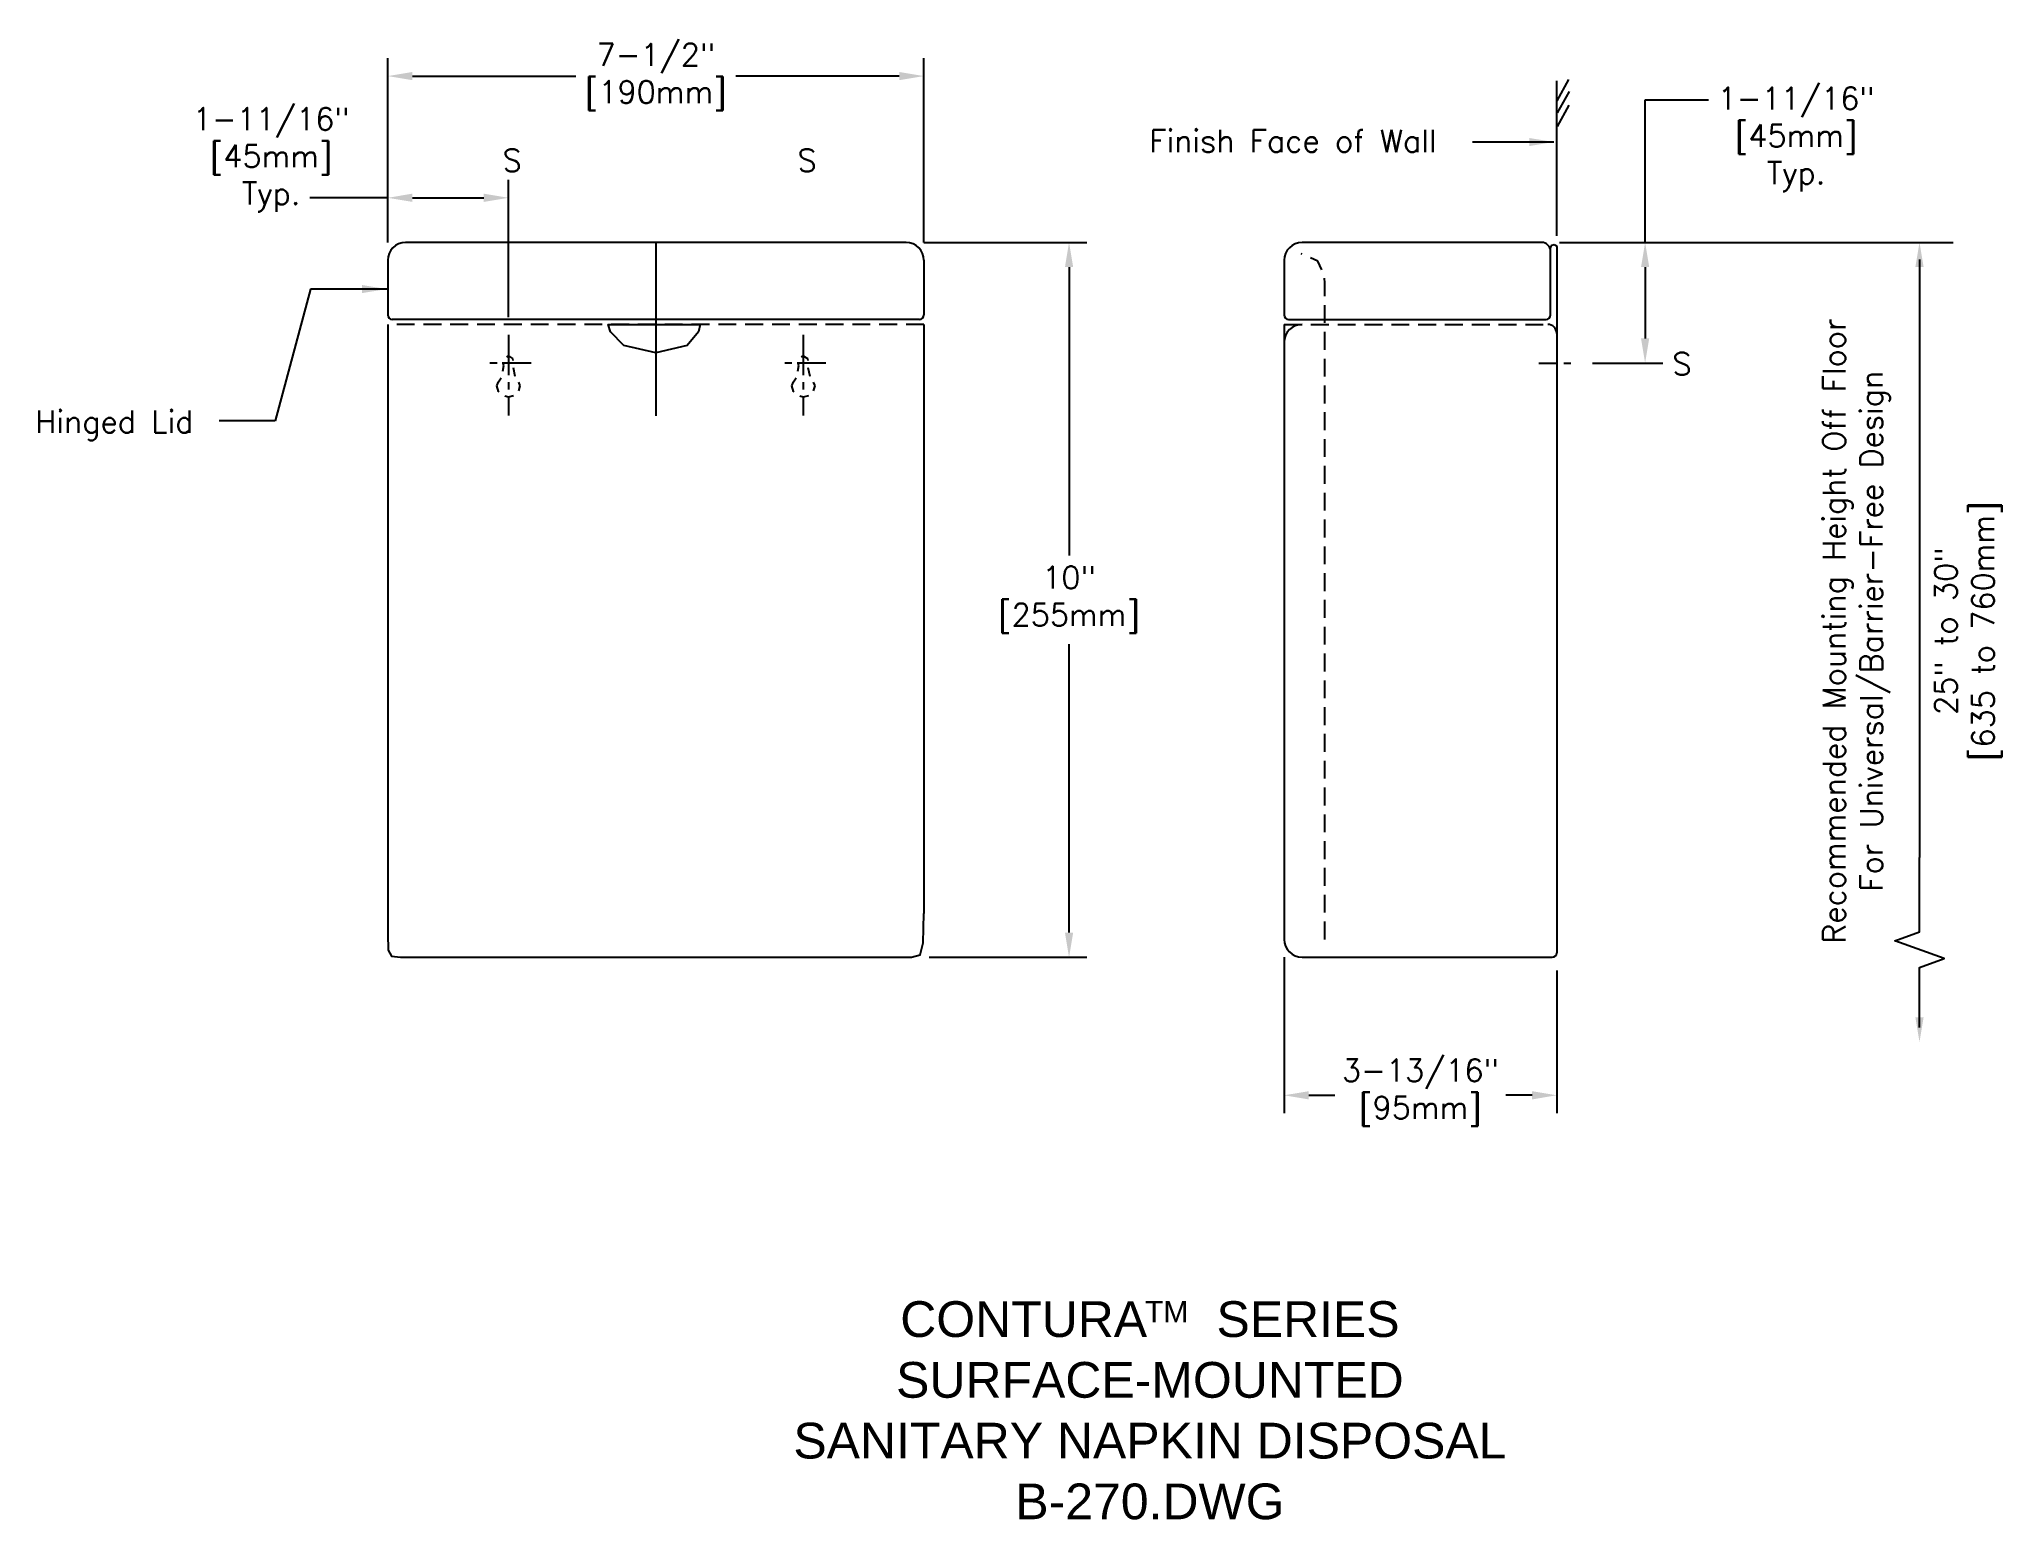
# Model space of a CAD drawing. Extents: x 2.2 to 29.7, y 0.2 to 20.9.
import ezdxf
from ezdxf.enums import TextEntityAlignment as Align

# ---------------------------------------------------------------- set-up
doc = ezdxf.new("R2010")
doc.units = 0
doc.header["$MEASUREMENT"] = 0
doc.header["$PDMODE"] = 35
doc.header["$PDSIZE"] = 1
doc.linetypes.add('CENTER2', pattern=[1.125, 0.75, -0.125, 0.125, -0.125])
doc.linetypes.add('HIDDEN', pattern=[0.375, 0.25, -0.125])
doc.layers.get('0').update_dxf_attribs({"linetype": 'CONTINUOUS'})
doc.layers.get('DEFPOINTS').update_dxf_attribs({"linetype": 'CONTINUOUS'})
for name, color, linetype in [('DETAIL', 4, 'CONTINUOUS'), ('DIM', 1, 'CONTINUOUS'), ('TEXT', 2, 'CONTINUOUS')]:
    doc.layers.add(name, color=color, linetype=linetype)
doc.styles.add('ARIAL_5', font='arial.ttf', dxfattribs={"height": 5})
doc.styles.add('DIM_S_7', font='simplex.shx', dxfattribs={"height": 0.3125})
doc.dimstyles.new('DIM_S_7', dxfattribs={"dimtxt": 0.12, "dimasz": 0.34375, "dimexe": 0.25, "dimexo": 0.25, "dimgap": 0.09375, "dimtad": 1, "dimtih": 1, "dimtoh": 1, "dimdec": 4, "dimrnd": 0.0625, "dimzin": 0, "dimtxsty": 'DIM_S_7', "dimcen": 0.09375, "dimaunit": 1, "dimazin": 3, "dimtfac": 1, "dimtdec": 4, "dimtofl": 0, "dimtmove": 0, "dimatfit": 3, "dimtolj": 1, "dimtzin": 0})

# ---------------------------------------------------------------- blocks, each defined once
blk = doc.blocks.new('*D0')
at = {"color": 0, "linetype": 'BYBLOCK'}
for p, q in [((8.081, 18.05), (8.081, 20.627)), ((15.581, 18.05), (15.581, 20.627)), ((8.425, 20.377), (10.71, 20.377)), ((15.237, 20.377), (12.952, 20.377))]:
    blk.add_line(p, q, dxfattribs=at)
for points in [[(8.425, 20.434), (8.425, 20.32), (8.081, 20.377)], [(15.237, 20.434), (15.237, 20.32), (15.581, 20.377)]]:
    blk.add_solid(points, dxfattribs=at)
at = {"layer": 'DEFPOINTS', "color": 0, "linetype": 'BYBLOCK'}
for p in [(15.581, 20.377), (8.081, 17.8), (15.581, 17.8)]:
    blk.add_point(p, dxfattribs=at)
at = {"color": 0, "linetype": 'BYBLOCK', "insert": (11.831, 20.364), "char_height": 0.3125, "attachment_point": 5, "style": 'DIM_S_7'}
blk.add_mtext('\\A1;7-1/2"\\P[190mm]', dxfattribs=at)
blk = doc.blocks.new('*D1')
at = {"color": 0, "linetype": 'BYBLOCK'}
for p, q in [((15.581, 18.05), (17.861, 18.05)), ((17.611, 17.706), (17.611, 13.672)), ((17.611, 8.393), (17.611, 12.428)), ((15.656, 8.05), (17.861, 8.05))]:
    blk.add_line(p, q, dxfattribs=at)
for points in [[(17.554, 17.706), (17.669, 17.706), (17.611, 18.05)], [(17.554, 8.393), (17.669, 8.393), (17.611, 8.05)]]:
    blk.add_solid(points, dxfattribs=at)
at = {"layer": 'DEFPOINTS', "color": 0, "linetype": 'BYBLOCK'}
for p in [(15.331, 18.05), (15.406, 8.05), (17.611, 8.05)]:
    blk.add_point(p, dxfattribs=at)
at = {"color": 0, "linetype": 'BYBLOCK', "insert": (17.611, 13.05), "char_height": 0.3125, "attachment_point": 5, "style": 'DIM_S_7'}
blk.add_mtext('\\A1;10"\\P[255mm]', dxfattribs=at)
blk = doc.blocks.new('*D2')
at = {"color": 0, "linetype": 'BYBLOCK'}
for p, q in [((8.081, 18.05), (8.081, 18.924)), ((8.425, 18.674), (9.425, 18.674)), ((9.769, 17.006), (9.769, 18.924))]:
    blk.add_line(p, q, dxfattribs=at)
for points in [[(8.425, 18.732), (8.425, 18.617), (8.081, 18.674)], [(9.425, 18.732), (9.425, 18.617), (9.769, 18.674)]]:
    blk.add_solid(points, dxfattribs=at)
at = {"layer": 'DEFPOINTS', "color": 0, "linetype": 'BYBLOCK'}
for p in [(9.769, 18.674), (8.081, 17.8), (9.769, 16.756)]:
    blk.add_point(p, dxfattribs=at)
at = {"color": 0, "linetype": 'BYBLOCK', "insert": (6.451, 19.205), "char_height": 0.3125, "attachment_point": 5, "style": 'DIM_S_7'}
blk.add_mtext('\\A1;1-11/16"\\P[45mm]\\PTyp.', dxfattribs=at)
blk = doc.blocks.new('*D3')
at = {"color": 0, "linetype": 'BYBLOCK'}
for p, q in [((19.624, 8.05), (19.624, 5.868)), ((23.436, 7.862), (23.436, 5.868)), ((19.967, 6.118), (20.335, 6.118)), ((23.092, 6.118), (22.725, 6.118))]:
    blk.add_line(p, q, dxfattribs=at)
for points in [[(19.967, 6.175), (19.967, 6.06), (19.624, 6.118)], [(23.092, 6.175), (23.092, 6.06), (23.436, 6.118)]]:
    blk.add_solid(points, dxfattribs=at)
at = {"layer": 'DEFPOINTS', "color": 0, "linetype": 'BYBLOCK'}
for p in [(19.624, 8.3), (23.436, 8.112), (23.436, 6.118)]:
    blk.add_point(p, dxfattribs=at)
at = {"color": 0, "linetype": 'BYBLOCK', "insert": (21.53, 6.155), "char_height": 0.3125, "attachment_point": 5, "style": 'DIM_S_7'}
blk.add_mtext('\\A1;3-13/16"\\P[95mm]', dxfattribs=at)
blk = doc.blocks.new('*D4')
at = {"color": 0, "linetype": 'BYBLOCK'}
for p, q in [((23.476, 18.05), (24.923, 18.05)), ((24.673, 17.706), (24.673, 16.706)), ((23.936, 16.362), (24.923, 16.362))]:
    blk.add_line(p, q, dxfattribs=at)
for points in [[(24.616, 17.706), (24.73, 17.706), (24.673, 18.05)], [(24.616, 16.706), (24.73, 16.706), (24.673, 16.362)]]:
    blk.add_solid(points, dxfattribs=at)
at = {"layer": 'DEFPOINTS', "color": 0, "linetype": 'BYBLOCK'}
for p in [(23.226, 18.05), (23.686, 16.362), (24.673, 16.362)]:
    blk.add_point(p, dxfattribs=at)
at = {"color": 0, "linetype": 'BYBLOCK', "insert": (26.786, 19.492), "char_height": 0.3125, "attachment_point": 5, "style": 'DIM_S_7'}
blk.add_mtext('\\A1;1-11/16"\\P[45mm]\\PTyp.', dxfattribs=at)

msp = doc.modelspace()

# ---------------------------------------------------------------- linework, layer by layer
at = {"layer": 'DETAIL', "linetype": 'CONTINUOUS'}
for p, q in [((14.33501, 18.0496), (7.33501, 18.0496)), ((10.83501, 18.0496), (10.83501, 15.62314)), ((23.43609, 17.97193), (23.43609, 8.11221)), ((7.08501, 17.7996), (7.08501, 17.03555)), ((14.58501, 17.7996), (14.58501, 17.03555)), ((19.62359, 17.7996), (19.62359, 17.03555)), ((7.08501, 16.90269), (7.08501, 8.3749)), ((14.52251, 16.97305), (7.14751, 16.97305)), ((14.58501, 16.90269), (14.58501, 8.65965)), ((19.62359, 16.90269), (19.62359, 8.29971)), ((7.26565, 8.04971), (14.41032, 8.04971)), ((19.87359, 8.04971), (23.37359, 8.04971))]:
    msp.add_line(p, q, dxfattribs=at)
at = {"layer": 'DETAIL', "linetype": 'HIDDEN'}
for p, q in [((14.58501, 16.90269), (7.08501, 16.90269)), ((19.62359, 16.90269), (23.31109, 16.90269))]:
    msp.add_line(p, q, dxfattribs=at)
at = {"layer": 'DETAIL', "linetype": 'CENTER2', "ltscale": 0.75}
for p, q in [((8.77251, 16.7559), (8.77251, 15.6262)), ((12.89751, 16.7559), (12.89751, 15.6262))]:
    msp.add_line(p, q, dxfattribs=at)
at = {"layer": 'DETAIL', "linetype": 'CENTER2', "ltscale": 0.5}
for p, q in [((9.08936, 16.3621), (8.4463, 16.3621)), ((13.21436, 16.3621), (12.5713, 16.3621))]:
    msp.add_line(p, q, dxfattribs=at)
at = {"layer": 'DETAIL', "linetype": 'CENTER2', "ltscale": 0.333333}
msp.add_line((23.18609, 16.3621), (23.68609, 16.3621), dxfattribs=at)
at = {"layer": 'DETAIL', "linetype": 'CONTINUOUS'}
for points in [[(23.60328, 20.33008), (23.43609, 20.03141)], [(23.43609, 18.14349), (23.43609, 20.31216)], [(23.61073, 20.15983), (23.44354, 19.86116)], [(23.60779, 19.97015), (23.44054, 19.67149)], [(23.34737, 17.95438), (23.35381, 17.98583), (23.36761, 18.01068), (23.40026, 18.02123)], [(23.40026, 18.02123), (23.42745, 18.00647), (23.43575, 17.98372), (23.43609, 17.97193)], [(14.41032, 8.04971), (14.53339, 8.08285), (14.57563, 8.25152), (14.58501, 8.65965)], [(7.08501, 8.3749), (7.09196, 8.14931), (7.13904, 8.06338), (7.26565, 8.04971)]]:
    msp.add_lwpolyline(points, dxfattribs=at)
msp.add_lwpolyline([(19.68609, 16.97305), (23.28846, 16.97305, 0.41421356), (23.35096, 17.03555), (23.35096, 17.9246, 0.41421356), (23.22596, 18.0496), (19.87359, 18.0496)], format="xyb", dxfattribs=at)
at = {"layer": 'DETAIL', "linetype": 'HIDDEN', "flags": 128}
msp.add_lwpolyline([(20.1937, 8.29794), (20.1937, 17.48688), (20.18137, 17.59259), (20.09506, 17.7889), (19.86079, 17.8946)], dxfattribs=at)
at = {"layer": 'DETAIL', "linetype": 'CONTINUOUS'}
msp.add_lwpolyline([(11.45598, 16.90269), (11.43298, 16.7997), (11.27199, 16.60842), (10.83501, 16.50543), (10.3856, 16.60842), (10.20158, 16.7997), (10.16619, 16.90269)], close=True, dxfattribs=at)
at = {"layer": 'DETAIL', "linetype": 'HIDDEN', "ltscale": 0.5, "flags": 128}
for points in [[(8.61278, 16.04508), (8.63467, 16.09855), (8.67535, 16.1566), (8.71088, 16.32861), (8.69993, 16.3621), (8.71088, 16.42618), (8.77251, 16.46354), (8.83234, 16.42483), (8.83829, 16.36173), (8.8312, 16.32861), (8.86856, 16.15162), (8.91162, 16.09624), (8.93222, 16.04508), (8.91041, 15.96439), (8.85312, 15.90704), (8.77251, 15.88521), (8.6919, 15.90704), (8.63459, 15.96439)], [(12.73778, 16.04508), (12.75967, 16.09855), (12.80035, 16.1566), (12.83588, 16.32861), (12.82493, 16.3621), (12.83588, 16.42618), (12.89751, 16.46354), (12.95734, 16.42483), (12.96329, 16.36173), (12.9562, 16.32861), (12.99356, 16.15162), (13.03662, 16.09624), (13.05722, 16.04508), (13.03541, 15.96439), (12.97812, 15.90704), (12.89751, 15.88521), (12.8169, 15.90704), (12.75959, 15.96439)]]:
    msp.add_lwpolyline(points, close=True, dxfattribs=at)
at = {"layer": 'DETAIL', "linetype": 'CONTINUOUS'}
for centre, radius, start, end in [((7.33501, 17.7996), 0.25, 90, 180), ((14.33501, 17.7996), 0.25, 0, 90), ((19.87359, 17.7996), 0.25, 90, 180), ((7.14751, 17.03555), 0.0625, 180, 270), ((14.52251, 17.03555), 0.0625, 270, 0), ((19.68609, 17.03555), 0.0625, 180, 270), ((19.87359, 16.65269), 0.25, 90, 180), ((23.31109, 16.77769), 0.125, 0, 90), ((19.87359, 8.29971), 0.25, 180, 270), ((23.37359, 8.11221), 0.0625, 270, 0)]:
    msp.add_arc(centre, radius, start, end, dxfattribs=at)
at = {"layer": 'DIM', "linetype": 'CONTINUOUS'}
for p, q in [((24.67296, 18.0496), (24.67296, 20.04624)), ((24.67296, 20.04624), (25.55847, 20.04624)), ((7.08501, 18.67439), (5.99556, 18.67439)), ((23.47596, 18.0496), (28.97982, 18.0496)), ((28.51107, 17.81201), (28.51107, 11.78339)), ((28.51107, 11.78339), (28.51107, 9.44527))]:
    msp.add_line(p, q, dxfattribs=at)
msp.add_lwpolyline([(28.51107, 7.06461), (28.51107, 7.90579), (28.85451, 8.03079), (28.16764, 8.28079), (28.51107, 8.40579), (28.51107, 9.44527)], dxfattribs=at)
for points in [[(28.45378, 17.70585), (28.56837, 17.70585), (28.51107, 18.0496)], [(28.45378, 7.20618), (28.56837, 7.20618), (28.51107, 6.86243)]]:
    msp.add_solid(points, dxfattribs=at)

# ---------------------------------------------------------------- texts
at = {"layer": 'DIM', "linetype": 'CONTINUOUS', "style": 'DIM_S_7'}
for s, p in [('Finish Face of Wall', (17.73746, 19.31275)), ('S', (8.69125, 19.04265)), ('S', (12.81625, 19.04265)), ('S', (25.055, 16.1951)), ('Hinged Lid', (2.15669, 15.38517))]:
    msp.add_text(s, height=0.3125, dxfattribs=at).set_placement(p)
at = {"layer": 'DIM', "linetype": 'CONTINUOUS', "insert": (27.16111, 12.61051), "char_height": 0.3125, "width": 15.1689846, "attachment_point": 2, "rotation": 90, "style": 'DIM_S_7'}
msp.add_mtext('Recommended Mounting Height Off Floor \\PFor Universal/Barrier-Free Design\\P \\P25" to 30"\\P[635 to 760mm]', dxfattribs=at)
at = {"layer": 'TEXT', "linetype": 'CONTINUOUS', "style": 'ARIAL_5'}
for s, height, p in [('CONTURA     SERIES', 0.5, (17.74626, 2.9867)), ('TM', 0.3, (17.98064, 3.09135)), ('SURFACE-MOUNTED', 0.5, (17.74626, 2.13663)), ('SANITARY NAPKIN DISPOSAL', 0.5, (17.74626, 1.28657)), ('B-270.DWG', 0.5, (17.74626, 0.4365))]:
    msp.add_text(s, height=height, dxfattribs=at).set_placement(p, align=Align.MIDDLE)

# ---------------------------------------------------------------- dimensions: what is measured, and where the dimension line sits
at = {"layer": 'DIM', "linetype": 'CONTINUOUS'}
for base, p2, text, picture, middle in [((14.58501, 20.37699), (14.58501, 17.7996), '7-1/2"\\P[190mm]', '*D0', (10.83501, 20.36421)), ((8.77251, 18.67439), (8.77251, 16.7559), '1-11/16"\\P[45mm]\\PTyp.', '*D2', (5.45484, 19.20487))]:
    dim = msp.add_linear_dim(base=base, p1=(7.08501, 17.7996), p2=p2, text=text, dimstyle='DIM_S_7', override={"dimpost": '\\X'}, dxfattribs=at)
    dim.commit()
    dim.dimension.update_dxf_attribs({"geometry": picture, "text_midpoint": middle, "dimtype": 160, "insert": (-0.99602, 0)})
dim = msp.add_linear_dim(base=(24.67296, 16.3621), p1=(23.22596, 18.0496), p2=(23.68609, 16.3621), angle=90, text='1-11/16"\\P[45mm]\\PTyp.', dimstyle='DIM_S_7', override={"dimpost": '\\X'}, dxfattribs=at)
dim.commit()
dim.dimension.update_dxf_attribs({"geometry": '*D4', "text_midpoint": (26.7859, 19.49218), "dimtype": 160})
dim = msp.add_linear_dim(base=(16.61542, 8.04971), p1=(14.33501, 18.0496), p2=(14.41032, 8.04971), angle=90, text='10"\\P[255mm]', dimstyle='DIM_S_7', override={"dimpost": '\\X'}, dxfattribs=at)
dim.commit()
dim.dimension.update_dxf_attribs({"geometry": '*D1', "text_midpoint": (16.61542, 13.04966), "insert": (-0.99602, 0)})
dim = msp.add_linear_dim(base=(23.43609, 6.11771), p1=(19.62359, 8.29971), p2=(23.43609, 8.11221), text='3-13/16"\\P[95mm]', dimstyle='DIM_S_7', override={"dimpost": '\\X'}, dxfattribs=at)
dim.commit()
dim.dimension.update_dxf_attribs({"geometry": '*D3', "text_midpoint": (21.52984, 6.15525), "dimtype": 160})

# ---------------------------------------------------------------- leaders
for points in [[(23.3955, 19.45475), (22.25997, 19.45475)], [(7.06994, 17.39744), (6.00539, 17.39744), (5.5086, 15.55296), (4.72793, 15.55296)]]:
    msp.add_leader(points, dimstyle='DIM_S_7', dxfattribs=at)

doc.saveas('drawing.dxf')
